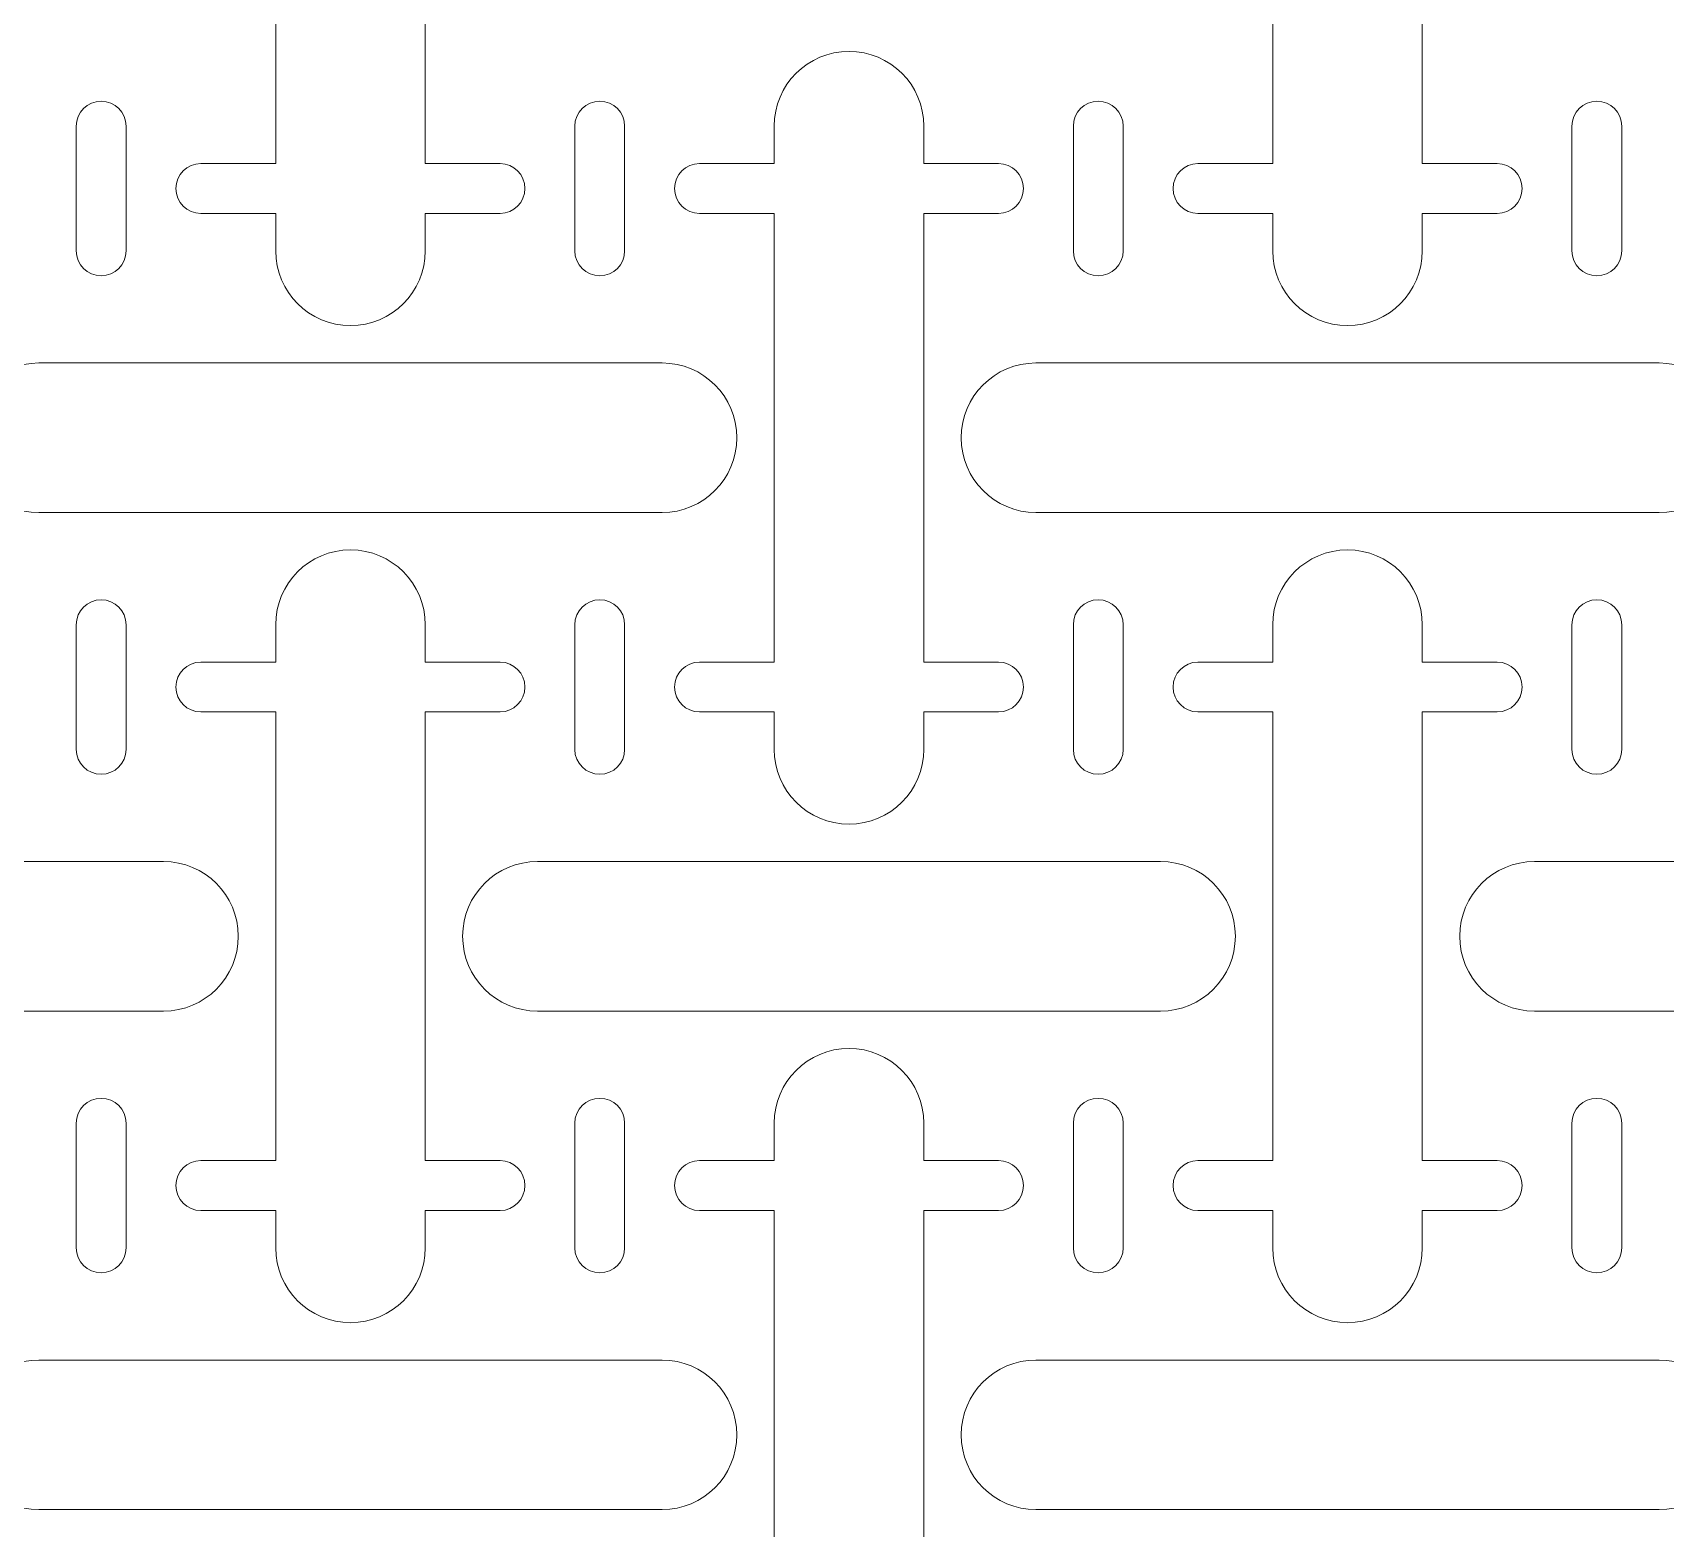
# Model space of a CAD drawing. Header units: metres. Extents: x 0 to 140, y 0 to 240.
# Drawn here: x 33.62 to 66.38, y 88.12 to 118.12 of the extents above; entities that cross this region are included whole.
import ezdxf

# ---------------------------------------------------------------- set-up
doc = ezdxf.new("R2010")
doc.units = ezdxf.units.M
doc.layers.add('TOP', color=1, linetype='Continuous', lineweight=0)

msp = doc.modelspace()

# ---------------------------------------------------------------- linework, layer by layer
at = {"layer": 'TOP'}
for p, q in [((38.5, 115.5), (38.5, 124.5)), ((41.5, 115.5), (41.5, 124.5)), ((58.5, 115.5), (58.5, 124.5)), ((61.5, 115.5), (61.5, 124.5)), ((34.5, 113.75), (34.5, 116.25)), ((34.5, 113.75), (34.5, 116.25)), ((34.5, 113.75), (34.5, 116.25)), ((34.5, 113.75), (34.5, 116.25)), ((34.5, 113.75), (34.5, 116.25)), ((34.5, 113.75), (34.5, 116.25)), ((34.5, 113.75), (34.5, 116.25)), ((34.5, 113.75), (34.5, 116.25)), ((34.5, 113.75), (34.5, 116.25)), ((34.5, 113.75), (34.5, 116.25)), ((34.5, 113.75), (34.5, 116.25)), ((34.5, 113.75), (34.5, 116.25)), ((34.5, 113.75), (34.5, 116.25)), ((35.5, 113.75), (35.5, 116.25)), ((35.5, 113.75), (35.5, 116.25)), ((35.5, 113.75), (35.5, 116.25)), ((35.5, 113.75), (35.5, 116.25)), ((35.5, 113.75), (35.5, 116.25)), ((35.5, 113.75), (35.5, 116.25)), ((35.5, 113.75), (35.5, 116.25)), ((35.5, 113.75), (35.5, 116.25)), ((35.5, 113.75), (35.5, 116.25)), ((35.5, 113.75), (35.5, 116.25)), ((35.5, 113.75), (35.5, 116.25)), ((35.5, 113.75), (35.5, 116.25)), ((35.5, 113.75), (35.5, 116.25)), ((44.5, 113.75), (44.5, 116.25)), ((44.5, 113.75), (44.5, 116.25)), ((44.5, 113.75), (44.5, 116.25)), ((44.5, 113.75), (44.5, 116.25)), ((44.5, 113.75), (44.5, 116.25)), ((44.5, 113.75), (44.5, 116.25)), ((44.5, 113.75), (44.5, 116.25)), ((44.5, 113.75), (44.5, 116.25)), ((44.5, 113.75), (44.5, 116.25)), ((44.5, 113.75), (44.5, 116.25)), ((44.5, 113.75), (44.5, 116.25)), ((44.5, 113.75), (44.5, 116.25)), ((44.5, 113.75), (44.5, 116.25)), ((45.5, 113.75), (45.5, 116.25)), ((45.5, 113.75), (45.5, 116.25)), ((45.5, 113.75), (45.5, 116.25)), ((45.5, 113.75), (45.5, 116.25)), ((45.5, 113.75), (45.5, 116.25)), ((45.5, 113.75), (45.5, 116.25)), ((45.5, 113.75), (45.5, 116.25)), ((45.5, 113.75), (45.5, 116.25)), ((45.5, 113.75), (45.5, 116.25)), ((45.5, 113.75), (45.5, 116.25)), ((45.5, 113.75), (45.5, 116.25)), ((45.5, 113.75), (45.5, 116.25)), ((45.5, 113.75), (45.5, 116.25)), ((48.5, 115.5), (48.5, 116.25)), ((51.5, 115.5), (51.5, 116.25)), ((54.5, 113.75), (54.5, 116.25)), ((54.5, 113.75), (54.5, 116.25)), ((54.5, 113.75), (54.5, 116.25)), ((54.5, 113.75), (54.5, 116.25)), ((54.5, 113.75), (54.5, 116.25)), ((54.5, 113.75), (54.5, 116.25)), ((54.5, 113.75), (54.5, 116.25)), ((54.5, 113.75), (54.5, 116.25)), ((54.5, 113.75), (54.5, 116.25)), ((54.5, 113.75), (54.5, 116.25)), ((54.5, 113.75), (54.5, 116.25)), ((54.5, 113.75), (54.5, 116.25)), ((54.5, 113.75), (54.5, 116.25)), ((55.5, 113.75), (55.5, 116.25)), ((55.5, 113.75), (55.5, 116.25)), ((55.5, 113.75), (55.5, 116.25)), ((55.5, 113.75), (55.5, 116.25)), ((55.5, 113.75), (55.5, 116.25)), ((55.5, 113.75), (55.5, 116.25)), ((55.5, 113.75), (55.5, 116.25)), ((55.5, 113.75), (55.5, 116.25)), ((55.5, 113.75), (55.5, 116.25)), ((55.5, 113.75), (55.5, 116.25)), ((55.5, 113.75), (55.5, 116.25)), ((55.5, 113.75), (55.5, 116.25)), ((55.5, 113.75), (55.5, 116.25)), ((64.5, 113.75), (64.5, 116.25)), ((64.5, 113.75), (64.5, 116.25)), ((64.5, 113.75), (64.5, 116.25)), ((64.5, 113.75), (64.5, 116.25)), ((64.5, 113.75), (64.5, 116.25)), ((64.5, 113.75), (64.5, 116.25)), ((64.5, 113.75), (64.5, 116.25)), ((64.5, 113.75), (64.5, 116.25)), ((64.5, 113.75), (64.5, 116.25)), ((64.5, 113.75), (64.5, 116.25)), ((64.5, 113.75), (64.5, 116.25)), ((64.5, 113.75), (64.5, 116.25)), ((64.5, 113.75), (64.5, 116.25)), ((65.5, 113.75), (65.5, 116.25)), ((65.5, 113.75), (65.5, 116.25)), ((65.5, 113.75), (65.5, 116.25)), ((65.5, 113.75), (65.5, 116.25)), ((65.5, 113.75), (65.5, 116.25)), ((65.5, 113.75), (65.5, 116.25)), ((65.5, 113.75), (65.5, 116.25)), ((65.5, 113.75), (65.5, 116.25)), ((65.5, 113.75), (65.5, 116.25)), ((65.5, 113.75), (65.5, 116.25)), ((65.5, 113.75), (65.5, 116.25)), ((65.5, 113.75), (65.5, 116.25)), ((65.5, 113.75), (65.5, 116.25)), ((37, 115.5), (38.5, 115.5)), ((43, 115.5), (41.5, 115.5)), ((47, 115.5), (48.5, 115.5)), ((53, 115.5), (51.5, 115.5)), ((57, 115.5), (58.5, 115.5)), ((63, 115.5), (61.5, 115.5)), ((38.5, 114.5), (37, 114.5)), ((38.5, 113.75), (38.5, 114.5)), ((41.5, 113.75), (41.5, 114.5)), ((41.5, 114.5), (43, 114.5)), ((48.5, 114.5), (47, 114.5)), ((48.5, 105.5), (48.5, 114.5)), ((51.5, 105.5), (51.5, 114.5)), ((51.5, 114.5), (53, 114.5)), ((58.5, 114.5), (57, 114.5)), ((58.5, 113.75), (58.5, 114.5)), ((61.5, 113.75), (61.5, 114.5)), ((61.5, 114.5), (63, 114.5)), ((33.75, 111.5), (46.25, 111.5)), ((53.75, 111.5), (66.25, 111.5)), ((33.75, 108.5), (46.25, 108.5)), ((53.75, 108.5), (66.25, 108.5)), ((34.5, 103.75), (34.5, 106.25)), ((34.5, 103.75), (34.5, 106.25)), ((34.5, 103.75), (34.5, 106.25)), ((34.5, 103.75), (34.5, 106.25)), ((34.5, 103.75), (34.5, 106.25)), ((34.5, 103.75), (34.5, 106.25)), ((34.5, 103.75), (34.5, 106.25)), ((34.5, 103.75), (34.5, 106.25)), ((34.5, 103.75), (34.5, 106.25)), ((34.5, 103.75), (34.5, 106.25)), ((34.5, 103.75), (34.5, 106.25)), ((34.5, 103.75), (34.5, 106.25)), ((34.5, 103.75), (34.5, 106.25)), ((35.5, 103.75), (35.5, 106.25)), ((35.5, 103.75), (35.5, 106.25)), ((35.5, 103.75), (35.5, 106.25)), ((35.5, 103.75), (35.5, 106.25)), ((35.5, 103.75), (35.5, 106.25)), ((35.5, 103.75), (35.5, 106.25)), ((35.5, 103.75), (35.5, 106.25)), ((35.5, 103.75), (35.5, 106.25)), ((35.5, 103.75), (35.5, 106.25)), ((35.5, 103.75), (35.5, 106.25)), ((35.5, 103.75), (35.5, 106.25)), ((35.5, 103.75), (35.5, 106.25)), ((35.5, 103.75), (35.5, 106.25)), ((38.5, 105.5), (38.5, 106.25)), ((41.5, 105.5), (41.5, 106.25)), ((44.5, 103.75), (44.5, 106.25)), ((44.5, 103.75), (44.5, 106.25)), ((44.5, 103.75), (44.5, 106.25)), ((44.5, 103.75), (44.5, 106.25)), ((44.5, 103.75), (44.5, 106.25)), ((44.5, 103.75), (44.5, 106.25)), ((44.5, 103.75), (44.5, 106.25)), ((44.5, 103.75), (44.5, 106.25)), ((44.5, 103.75), (44.5, 106.25)), ((44.5, 103.75), (44.5, 106.25)), ((44.5, 103.75), (44.5, 106.25)), ((44.5, 103.75), (44.5, 106.25)), ((44.5, 103.75), (44.5, 106.25)), ((45.5, 103.75), (45.5, 106.25)), ((45.5, 103.75), (45.5, 106.25)), ((45.5, 103.75), (45.5, 106.25)), ((45.5, 103.75), (45.5, 106.25)), ((45.5, 103.75), (45.5, 106.25)), ((45.5, 103.75), (45.5, 106.25)), ((45.5, 103.75), (45.5, 106.25)), ((45.5, 103.75), (45.5, 106.25)), ((45.5, 103.75), (45.5, 106.25)), ((45.5, 103.75), (45.5, 106.25)), ((45.5, 103.75), (45.5, 106.25)), ((45.5, 103.75), (45.5, 106.25)), ((45.5, 103.75), (45.5, 106.25)), ((54.5, 103.75), (54.5, 106.25)), ((54.5, 103.75), (54.5, 106.25)), ((54.5, 103.75), (54.5, 106.25)), ((54.5, 103.75), (54.5, 106.25)), ((54.5, 103.75), (54.5, 106.25)), ((54.5, 103.75), (54.5, 106.25)), ((54.5, 103.75), (54.5, 106.25)), ((54.5, 103.75), (54.5, 106.25)), ((54.5, 103.75), (54.5, 106.25)), ((54.5, 103.75), (54.5, 106.25)), ((54.5, 103.75), (54.5, 106.25)), ((54.5, 103.75), (54.5, 106.25)), ((54.5, 103.75), (54.5, 106.25)), ((55.5, 103.75), (55.5, 106.25)), ((55.5, 103.75), (55.5, 106.25)), ((55.5, 103.75), (55.5, 106.25)), ((55.5, 103.75), (55.5, 106.25)), ((55.5, 103.75), (55.5, 106.25)), ((55.5, 103.75), (55.5, 106.25)), ((55.5, 103.75), (55.5, 106.25)), ((55.5, 103.75), (55.5, 106.25)), ((55.5, 103.75), (55.5, 106.25)), ((55.5, 103.75), (55.5, 106.25)), ((55.5, 103.75), (55.5, 106.25)), ((55.5, 103.75), (55.5, 106.25)), ((55.5, 103.75), (55.5, 106.25)), ((58.5, 105.5), (58.5, 106.25)), ((61.5, 105.5), (61.5, 106.25)), ((64.5, 103.75), (64.5, 106.25)), ((64.5, 103.75), (64.5, 106.25)), ((64.5, 103.75), (64.5, 106.25)), ((64.5, 103.75), (64.5, 106.25)), ((64.5, 103.75), (64.5, 106.25)), ((64.5, 103.75), (64.5, 106.25)), ((64.5, 103.75), (64.5, 106.25)), ((64.5, 103.75), (64.5, 106.25)), ((64.5, 103.75), (64.5, 106.25)), ((64.5, 103.75), (64.5, 106.25)), ((64.5, 103.75), (64.5, 106.25)), ((64.5, 103.75), (64.5, 106.25)), ((64.5, 103.75), (64.5, 106.25)), ((65.5, 103.75), (65.5, 106.25)), ((65.5, 103.75), (65.5, 106.25)), ((65.5, 103.75), (65.5, 106.25)), ((65.5, 103.75), (65.5, 106.25)), ((65.5, 103.75), (65.5, 106.25)), ((65.5, 103.75), (65.5, 106.25)), ((65.5, 103.75), (65.5, 106.25)), ((65.5, 103.75), (65.5, 106.25)), ((65.5, 103.75), (65.5, 106.25)), ((65.5, 103.75), (65.5, 106.25)), ((65.5, 103.75), (65.5, 106.25)), ((65.5, 103.75), (65.5, 106.25)), ((65.5, 103.75), (65.5, 106.25)), ((37, 105.5), (38.5, 105.5)), ((43, 105.5), (41.5, 105.5)), ((47, 105.5), (48.5, 105.5)), ((53, 105.5), (51.5, 105.5)), ((57, 105.5), (58.5, 105.5)), ((63, 105.5), (61.5, 105.5)), ((38.5, 104.5), (37, 104.5)), ((38.5, 95.5), (38.5, 104.5)), ((41.5, 95.5), (41.5, 104.5)), ((41.5, 104.5), (43, 104.5)), ((48.5, 104.5), (47, 104.5)), ((48.5, 103.75), (48.5, 104.5)), ((51.5, 103.75), (51.5, 104.5)), ((51.5, 104.5), (53, 104.5)), ((58.5, 104.5), (57, 104.5)), ((58.5, 95.5), (58.5, 104.5)), ((61.5, 95.5), (61.5, 104.5)), ((61.5, 104.5), (63, 104.5)), ((23.75, 101.5), (36.25, 101.5)), ((43.75, 101.5), (56.25, 101.5)), ((63.75, 101.5), (76.25, 101.5)), ((23.75, 98.5), (36.25, 98.5)), ((43.75, 98.5), (56.25, 98.5)), ((63.75, 98.5), (76.25, 98.5)), ((34.5, 93.75), (34.5, 96.25)), ((34.5, 93.75), (34.5, 96.25)), ((34.5, 93.75), (34.5, 96.25)), ((34.5, 93.75), (34.5, 96.25)), ((34.5, 93.75), (34.5, 96.25)), ((34.5, 93.75), (34.5, 96.25)), ((34.5, 93.75), (34.5, 96.25)), ((34.5, 93.75), (34.5, 96.25)), ((34.5, 93.75), (34.5, 96.25)), ((34.5, 93.75), (34.5, 96.25)), ((34.5, 93.75), (34.5, 96.25)), ((34.5, 93.75), (34.5, 96.25)), ((34.5, 93.75), (34.5, 96.25)), ((35.5, 93.75), (35.5, 96.25)), ((35.5, 93.75), (35.5, 96.25)), ((35.5, 93.75), (35.5, 96.25)), ((35.5, 93.75), (35.5, 96.25)), ((35.5, 93.75), (35.5, 96.25)), ((35.5, 93.75), (35.5, 96.25)), ((35.5, 93.75), (35.5, 96.25)), ((35.5, 93.75), (35.5, 96.25)), ((35.5, 93.75), (35.5, 96.25)), ((35.5, 93.75), (35.5, 96.25)), ((35.5, 93.75), (35.5, 96.25)), ((35.5, 93.75), (35.5, 96.25)), ((35.5, 93.75), (35.5, 96.25)), ((44.5, 93.75), (44.5, 96.25)), ((44.5, 93.75), (44.5, 96.25)), ((44.5, 93.75), (44.5, 96.25)), ((44.5, 93.75), (44.5, 96.25)), ((44.5, 93.75), (44.5, 96.25)), ((44.5, 93.75), (44.5, 96.25)), ((44.5, 93.75), (44.5, 96.25)), ((44.5, 93.75), (44.5, 96.25)), ((44.5, 93.75), (44.5, 96.25)), ((44.5, 93.75), (44.5, 96.25)), ((44.5, 93.75), (44.5, 96.25)), ((44.5, 93.75), (44.5, 96.25)), ((44.5, 93.75), (44.5, 96.25)), ((45.5, 93.75), (45.5, 96.25)), ((45.5, 93.75), (45.5, 96.25)), ((45.5, 93.75), (45.5, 96.25)), ((45.5, 93.75), (45.5, 96.25)), ((45.5, 93.75), (45.5, 96.25)), ((45.5, 93.75), (45.5, 96.25)), ((45.5, 93.75), (45.5, 96.25)), ((45.5, 93.75), (45.5, 96.25)), ((45.5, 93.75), (45.5, 96.25)), ((45.5, 93.75), (45.5, 96.25)), ((45.5, 93.75), (45.5, 96.25)), ((45.5, 93.75), (45.5, 96.25)), ((45.5, 93.75), (45.5, 96.25)), ((48.5, 95.5), (48.5, 96.25)), ((51.5, 95.5), (51.5, 96.25)), ((54.5, 93.75), (54.5, 96.25)), ((54.5, 93.75), (54.5, 96.25)), ((54.5, 93.75), (54.5, 96.25)), ((54.5, 93.75), (54.5, 96.25)), ((54.5, 93.75), (54.5, 96.25)), ((54.5, 93.75), (54.5, 96.25)), ((54.5, 93.75), (54.5, 96.25)), ((54.5, 93.75), (54.5, 96.25)), ((54.5, 93.75), (54.5, 96.25)), ((54.5, 93.75), (54.5, 96.25)), ((54.5, 93.75), (54.5, 96.25)), ((54.5, 93.75), (54.5, 96.25)), ((54.5, 93.75), (54.5, 96.25)), ((55.5, 93.75), (55.5, 96.25)), ((55.5, 93.75), (55.5, 96.25)), ((55.5, 93.75), (55.5, 96.25)), ((55.5, 93.75), (55.5, 96.25)), ((55.5, 93.75), (55.5, 96.25)), ((55.5, 93.75), (55.5, 96.25)), ((55.5, 93.75), (55.5, 96.25)), ((55.5, 93.75), (55.5, 96.25)), ((55.5, 93.75), (55.5, 96.25)), ((55.5, 93.75), (55.5, 96.25)), ((55.5, 93.75), (55.5, 96.25)), ((55.5, 93.75), (55.5, 96.25)), ((55.5, 93.75), (55.5, 96.25)), ((64.5, 93.75), (64.5, 96.25)), ((64.5, 93.75), (64.5, 96.25)), ((64.5, 93.75), (64.5, 96.25)), ((64.5, 93.75), (64.5, 96.25)), ((64.5, 93.75), (64.5, 96.25)), ((64.5, 93.75), (64.5, 96.25)), ((64.5, 93.75), (64.5, 96.25)), ((64.5, 93.75), (64.5, 96.25)), ((64.5, 93.75), (64.5, 96.25)), ((64.5, 93.75), (64.5, 96.25)), ((64.5, 93.75), (64.5, 96.25)), ((64.5, 93.75), (64.5, 96.25)), ((64.5, 93.75), (64.5, 96.25)), ((65.5, 93.75), (65.5, 96.25)), ((65.5, 93.75), (65.5, 96.25)), ((65.5, 93.75), (65.5, 96.25)), ((65.5, 93.75), (65.5, 96.25)), ((65.5, 93.75), (65.5, 96.25)), ((65.5, 93.75), (65.5, 96.25)), ((65.5, 93.75), (65.5, 96.25)), ((65.5, 93.75), (65.5, 96.25)), ((65.5, 93.75), (65.5, 96.25)), ((65.5, 93.75), (65.5, 96.25)), ((65.5, 93.75), (65.5, 96.25)), ((65.5, 93.75), (65.5, 96.25)), ((65.5, 93.75), (65.5, 96.25)), ((37, 95.5), (38.5, 95.5)), ((43, 95.5), (41.5, 95.5)), ((47, 95.5), (48.5, 95.5)), ((53, 95.5), (51.5, 95.5)), ((57, 95.5), (58.5, 95.5)), ((63, 95.5), (61.5, 95.5)), ((38.5, 94.5), (37, 94.5)), ((38.5, 93.75), (38.5, 94.5)), ((41.5, 93.75), (41.5, 94.5)), ((41.5, 94.5), (43, 94.5)), ((48.5, 94.5), (47, 94.5)), ((48.5, 85.5), (48.5, 94.5)), ((51.5, 85.5), (51.5, 94.5)), ((51.5, 94.5), (53, 94.5)), ((58.5, 94.5), (57, 94.5)), ((58.5, 93.75), (58.5, 94.5)), ((61.5, 93.75), (61.5, 94.5)), ((61.5, 94.5), (63, 94.5)), ((33.75, 91.5), (46.25, 91.5)), ((53.75, 91.5), (66.25, 91.5)), ((33.75, 88.5), (46.25, 88.5)), ((53.75, 88.5), (66.25, 88.5))]:
    msp.add_line(p, q, dxfattribs=at)
for centre, radius, start, end in [((50, 116.25), 1.5, 0, 180), ((35, 116.25), 0.5, 0, 180), ((35, 116.25), 0.5, 0, 180), ((35, 116.25), 0.5, 0, 180), ((35, 116.25), 0.5, 0, 180), ((35, 116.25), 0.5, 0, 180), ((35, 116.25), 0.5, 0, 180), ((35, 116.25), 0.5, 0, 180), ((35, 116.25), 0.5, 0, 180), ((35, 116.25), 0.5, 0, 180), ((35, 116.25), 0.5, 0, 180), ((35, 116.25), 0.5, 0, 180), ((35, 116.25), 0.5, 0, 180), ((35, 116.25), 0.5, 0, 180), ((45, 116.25), 0.5, 0, 180), ((45, 116.25), 0.5, 0, 180), ((45, 116.25), 0.5, 0, 180), ((45, 116.25), 0.5, 0, 180), ((45, 116.25), 0.5, 0, 180), ((45, 116.25), 0.5, 0, 180), ((45, 116.25), 0.5, 0, 180), ((45, 116.25), 0.5, 0, 180), ((45, 116.25), 0.5, 0, 180), ((45, 116.25), 0.5, 0, 180), ((45, 116.25), 0.5, 0, 180), ((45, 116.25), 0.5, 0, 180), ((45, 116.25), 0.5, 0, 180), ((55, 116.25), 0.5, 0, 180), ((55, 116.25), 0.5, 0, 180), ((55, 116.25), 0.5, 0, 180), ((55, 116.25), 0.5, 0, 180), ((55, 116.25), 0.5, 0, 180), ((55, 116.25), 0.5, 0, 180), ((55, 116.25), 0.5, 0, 180), ((55, 116.25), 0.5, 0, 180), ((55, 116.25), 0.5, 0, 180), ((55, 116.25), 0.5, 0, 180), ((55, 116.25), 0.5, 0, 180), ((55, 116.25), 0.5, 0, 180), ((55, 116.25), 0.5, 0, 180), ((65, 116.25), 0.5, 0, 180), ((65, 116.25), 0.5, 0, 180), ((65, 116.25), 0.5, 0, 180), ((65, 116.25), 0.5, 0, 180), ((65, 116.25), 0.5, 0, 180), ((65, 116.25), 0.5, 0, 180), ((65, 116.25), 0.5, 0, 180), ((65, 116.25), 0.5, 0, 180), ((65, 116.25), 0.5, 0, 180), ((65, 116.25), 0.5, 0, 180), ((65, 116.25), 0.5, 0, 180), ((65, 116.25), 0.5, 0, 180), ((65, 116.25), 0.5, 0, 180), ((37, 115), 0.5, -270, -90), ((43, 115), 0.5, -90, 90), ((47, 115), 0.5, -270, -90), ((53, 115), 0.5, -90, 90), ((57, 115), 0.5, -270, -90), ((63, 115), 0.5, -90, 90), ((35, 113.75), 0.5, -180, 0), ((35, 113.75), 0.5, -180, 0), ((35, 113.75), 0.5, -180, 0), ((35, 113.75), 0.5, -180, 0), ((35, 113.75), 0.5, -180, 0), ((35, 113.75), 0.5, -180, 0), ((35, 113.75), 0.5, -180, 0), ((35, 113.75), 0.5, -180, 0), ((35, 113.75), 0.5, -180, 0), ((35, 113.75), 0.5, -180, 0), ((35, 113.75), 0.5, -180, 0), ((35, 113.75), 0.5, -180, 0), ((35, 113.75), 0.5, -180, 0), ((40, 113.75), 1.5, -180, 0), ((45, 113.75), 0.5, -180, 0), ((45, 113.75), 0.5, -180, 0), ((45, 113.75), 0.5, -180, 0), ((45, 113.75), 0.5, -180, 0), ((45, 113.75), 0.5, -180, 0), ((45, 113.75), 0.5, -180, 0), ((45, 113.75), 0.5, -180, 0), ((45, 113.75), 0.5, -180, 0), ((45, 113.75), 0.5, -180, 0), ((45, 113.75), 0.5, -180, 0), ((45, 113.75), 0.5, -180, 0), ((45, 113.75), 0.5, -180, 0), ((45, 113.75), 0.5, -180, 0), ((55, 113.75), 0.5, -180, 0), ((55, 113.75), 0.5, -180, 0), ((55, 113.75), 0.5, -180, 0), ((55, 113.75), 0.5, -180, 0), ((55, 113.75), 0.5, -180, 0), ((55, 113.75), 0.5, -180, 0), ((55, 113.75), 0.5, -180, 0), ((55, 113.75), 0.5, -180, 0), ((55, 113.75), 0.5, -180, 0), ((55, 113.75), 0.5, -180, 0), ((55, 113.75), 0.5, -180, 0), ((55, 113.75), 0.5, -180, 0), ((55, 113.75), 0.5, -180, 0), ((60, 113.75), 1.5, -180, 0), ((65, 113.75), 0.5, -180, 0), ((65, 113.75), 0.5, -180, 0), ((65, 113.75), 0.5, -180, 0), ((65, 113.75), 0.5, -180, 0), ((65, 113.75), 0.5, -180, 0), ((65, 113.75), 0.5, -180, 0), ((65, 113.75), 0.5, -180, 0), ((65, 113.75), 0.5, -180, 0), ((65, 113.75), 0.5, -180, 0), ((65, 113.75), 0.5, -180, 0), ((65, 113.75), 0.5, -180, 0), ((65, 113.75), 0.5, -180, 0), ((65, 113.75), 0.5, -180, 0), ((33.75, 110), 1.5, -270, -90), ((46.25, 110), 1.5, -90, 90), ((53.75, 110), 1.5, -270, -90), ((66.25, 110), 1.5, -90, 90), ((40, 106.25), 1.5, 0, 180), ((60, 106.25), 1.5, 0, 180), ((35, 106.25), 0.5, 0, 180), ((35, 106.25), 0.5, 0, 180), ((35, 106.25), 0.5, 0, 180), ((35, 106.25), 0.5, 0, 180), ((35, 106.25), 0.5, 0, 180), ((35, 106.25), 0.5, 0, 180), ((35, 106.25), 0.5, 0, 180), ((35, 106.25), 0.5, 0, 180), ((35, 106.25), 0.5, 0, 180), ((35, 106.25), 0.5, 0, 180), ((35, 106.25), 0.5, 0, 180), ((35, 106.25), 0.5, 0, 180), ((35, 106.25), 0.5, 0, 180), ((45, 106.25), 0.5, 0, 180), ((45, 106.25), 0.5, 0, 180), ((45, 106.25), 0.5, 0, 180), ((45, 106.25), 0.5, 0, 180), ((45, 106.25), 0.5, 0, 180), ((45, 106.25), 0.5, 0, 180), ((45, 106.25), 0.5, 0, 180), ((45, 106.25), 0.5, 0, 180), ((45, 106.25), 0.5, 0, 180), ((45, 106.25), 0.5, 0, 180), ((45, 106.25), 0.5, 0, 180), ((45, 106.25), 0.5, 0, 180), ((45, 106.25), 0.5, 0, 180), ((55, 106.25), 0.5, 0, 180), ((55, 106.25), 0.5, 0, 180), ((55, 106.25), 0.5, 0, 180), ((55, 106.25), 0.5, 0, 180), ((55, 106.25), 0.5, 0, 180), ((55, 106.25), 0.5, 0, 180), ((55, 106.25), 0.5, 0, 180), ((55, 106.25), 0.5, 0, 180), ((55, 106.25), 0.5, 0, 180), ((55, 106.25), 0.5, 0, 180), ((55, 106.25), 0.5, 0, 180), ((55, 106.25), 0.5, 0, 180), ((55, 106.25), 0.5, 0, 180), ((65, 106.25), 0.5, 0, 180), ((65, 106.25), 0.5, 0, 180), ((65, 106.25), 0.5, 0, 180), ((65, 106.25), 0.5, 0, 180), ((65, 106.25), 0.5, 0, 180), ((65, 106.25), 0.5, 0, 180), ((65, 106.25), 0.5, 0, 180), ((65, 106.25), 0.5, 0, 180), ((65, 106.25), 0.5, 0, 180), ((65, 106.25), 0.5, 0, 180), ((65, 106.25), 0.5, 0, 180), ((65, 106.25), 0.5, 0, 180), ((65, 106.25), 0.5, 0, 180), ((37, 105), 0.5, -270, -90), ((43, 105), 0.5, -90, 90), ((47, 105), 0.5, -270, -90), ((53, 105), 0.5, -90, 90), ((57, 105), 0.5, -270, -90), ((63, 105), 0.5, -90, 90), ((35, 103.75), 0.5, -180, 0), ((35, 103.75), 0.5, -180, 0), ((35, 103.75), 0.5, -180, 0), ((35, 103.75), 0.5, -180, 0), ((35, 103.75), 0.5, -180, 0), ((35, 103.75), 0.5, -180, 0), ((35, 103.75), 0.5, -180, 0), ((35, 103.75), 0.5, -180, 0), ((35, 103.75), 0.5, -180, 0), ((35, 103.75), 0.5, -180, 0), ((35, 103.75), 0.5, -180, 0), ((35, 103.75), 0.5, -180, 0), ((35, 103.75), 0.5, -180, 0), ((45, 103.75), 0.5, -180, 0), ((45, 103.75), 0.5, -180, 0), ((45, 103.75), 0.5, -180, 0), ((45, 103.75), 0.5, -180, 0), ((45, 103.75), 0.5, -180, 0), ((45, 103.75), 0.5, -180, 0), ((45, 103.75), 0.5, -180, 0), ((45, 103.75), 0.5, -180, 0), ((45, 103.75), 0.5, -180, 0), ((45, 103.75), 0.5, -180, 0), ((45, 103.75), 0.5, -180, 0), ((45, 103.75), 0.5, -180, 0), ((45, 103.75), 0.5, -180, 0), ((50, 103.75), 1.5, -180, 0), ((55, 103.75), 0.5, -180, 0), ((55, 103.75), 0.5, -180, 0), ((55, 103.75), 0.5, -180, 0), ((55, 103.75), 0.5, -180, 0), ((55, 103.75), 0.5, -180, 0), ((55, 103.75), 0.5, -180, 0), ((55, 103.75), 0.5, -180, 0), ((55, 103.75), 0.5, -180, 0), ((55, 103.75), 0.5, -180, 0), ((55, 103.75), 0.5, -180, 0), ((55, 103.75), 0.5, -180, 0), ((55, 103.75), 0.5, -180, 0), ((55, 103.75), 0.5, -180, 0), ((65, 103.75), 0.5, -180, 0), ((65, 103.75), 0.5, -180, 0), ((65, 103.75), 0.5, -180, 0), ((65, 103.75), 0.5, -180, 0), ((65, 103.75), 0.5, -180, 0), ((65, 103.75), 0.5, -180, 0), ((65, 103.75), 0.5, -180, 0), ((65, 103.75), 0.5, -180, 0), ((65, 103.75), 0.5, -180, 0), ((65, 103.75), 0.5, -180, 0), ((65, 103.75), 0.5, -180, 0), ((65, 103.75), 0.5, -180, 0), ((65, 103.75), 0.5, -180, 0), ((36.25, 100), 1.5, -90, 90), ((43.75, 100), 1.5, -270, -90), ((56.25, 100), 1.5, -90, 90), ((63.75, 100), 1.5, -270, -90), ((50, 96.25), 1.5, 0, 180), ((35, 96.25), 0.5, 0, 180), ((35, 96.25), 0.5, 0, 180), ((35, 96.25), 0.5, 0, 180), ((35, 96.25), 0.5, 0, 180), ((35, 96.25), 0.5, 0, 180), ((35, 96.25), 0.5, 0, 180), ((35, 96.25), 0.5, 0, 180), ((35, 96.25), 0.5, 0, 180), ((35, 96.25), 0.5, 0, 180), ((35, 96.25), 0.5, 0, 180), ((35, 96.25), 0.5, 0, 180), ((35, 96.25), 0.5, 0, 180), ((35, 96.25), 0.5, 0, 180), ((45, 96.25), 0.5, 0, 180), ((45, 96.25), 0.5, 0, 180), ((45, 96.25), 0.5, 0, 180), ((45, 96.25), 0.5, 0, 180), ((45, 96.25), 0.5, 0, 180), ((45, 96.25), 0.5, 0, 180), ((45, 96.25), 0.5, 0, 180), ((45, 96.25), 0.5, 0, 180), ((45, 96.25), 0.5, 0, 180), ((45, 96.25), 0.5, 0, 180), ((45, 96.25), 0.5, 0, 180), ((45, 96.25), 0.5, 0, 180), ((45, 96.25), 0.5, 0, 180), ((55, 96.25), 0.5, 0, 180), ((55, 96.25), 0.5, 0, 180), ((55, 96.25), 0.5, 0, 180), ((55, 96.25), 0.5, 0, 180), ((55, 96.25), 0.5, 0, 180), ((55, 96.25), 0.5, 0, 180), ((55, 96.25), 0.5, 0, 180), ((55, 96.25), 0.5, 0, 180), ((55, 96.25), 0.5, 0, 180), ((55, 96.25), 0.5, 0, 180), ((55, 96.25), 0.5, 0, 180), ((55, 96.25), 0.5, 0, 180), ((55, 96.25), 0.5, 0, 180), ((65, 96.25), 0.5, 0, 180), ((65, 96.25), 0.5, 0, 180), ((65, 96.25), 0.5, 0, 180), ((65, 96.25), 0.5, 0, 180), ((65, 96.25), 0.5, 0, 180), ((65, 96.25), 0.5, 0, 180), ((65, 96.25), 0.5, 0, 180), ((65, 96.25), 0.5, 0, 180), ((65, 96.25), 0.5, 0, 180), ((65, 96.25), 0.5, 0, 180), ((65, 96.25), 0.5, 0, 180), ((65, 96.25), 0.5, 0, 180), ((65, 96.25), 0.5, 0, 180), ((37, 95), 0.5, -270, -90), ((43, 95), 0.5, -90, 90), ((47, 95), 0.5, -270, -90), ((53, 95), 0.5, -90, 90), ((57, 95), 0.5, -270, -90), ((63, 95), 0.5, -90, 90), ((35, 93.75), 0.5, -180, 0), ((35, 93.75), 0.5, -180, 0), ((35, 93.75), 0.5, -180, 0), ((35, 93.75), 0.5, -180, 0), ((35, 93.75), 0.5, -180, 0), ((35, 93.75), 0.5, -180, 0), ((35, 93.75), 0.5, -180, 0), ((35, 93.75), 0.5, -180, 0), ((35, 93.75), 0.5, -180, 0), ((35, 93.75), 0.5, -180, 0), ((35, 93.75), 0.5, -180, 0), ((35, 93.75), 0.5, -180, 0), ((35, 93.75), 0.5, -180, 0), ((40, 93.75), 1.5, -180, 0), ((45, 93.75), 0.5, -180, 0), ((45, 93.75), 0.5, -180, 0), ((45, 93.75), 0.5, -180, 0), ((45, 93.75), 0.5, -180, 0), ((45, 93.75), 0.5, -180, 0), ((45, 93.75), 0.5, -180, 0), ((45, 93.75), 0.5, -180, 0), ((45, 93.75), 0.5, -180, 0), ((45, 93.75), 0.5, -180, 0), ((45, 93.75), 0.5, -180, 0), ((45, 93.75), 0.5, -180, 0), ((45, 93.75), 0.5, -180, 0), ((45, 93.75), 0.5, -180, 0), ((55, 93.75), 0.5, -180, 0), ((55, 93.75), 0.5, -180, 0), ((55, 93.75), 0.5, -180, 0), ((55, 93.75), 0.5, -180, 0), ((55, 93.75), 0.5, -180, 0), ((55, 93.75), 0.5, -180, 0), ((55, 93.75), 0.5, -180, 0), ((55, 93.75), 0.5, -180, 0), ((55, 93.75), 0.5, -180, 0), ((55, 93.75), 0.5, -180, 0), ((55, 93.75), 0.5, -180, 0), ((55, 93.75), 0.5, -180, 0), ((55, 93.75), 0.5, -180, 0), ((60, 93.75), 1.5, -180, 0), ((65, 93.75), 0.5, -180, 0), ((65, 93.75), 0.5, -180, 0), ((65, 93.75), 0.5, -180, 0), ((65, 93.75), 0.5, -180, 0), ((65, 93.75), 0.5, -180, 0), ((65, 93.75), 0.5, -180, 0), ((65, 93.75), 0.5, -180, 0), ((65, 93.75), 0.5, -180, 0), ((65, 93.75), 0.5, -180, 0), ((65, 93.75), 0.5, -180, 0), ((65, 93.75), 0.5, -180, 0), ((65, 93.75), 0.5, -180, 0), ((65, 93.75), 0.5, -180, 0), ((33.75, 90), 1.5, -270, -90), ((46.25, 90), 1.5, -90, 90), ((53.75, 90), 1.5, -270, -90), ((66.25, 90), 1.5, -90, 90)]:
    msp.add_arc(centre, radius, start, end, dxfattribs=at)

doc.saveas('drawing.dxf')
